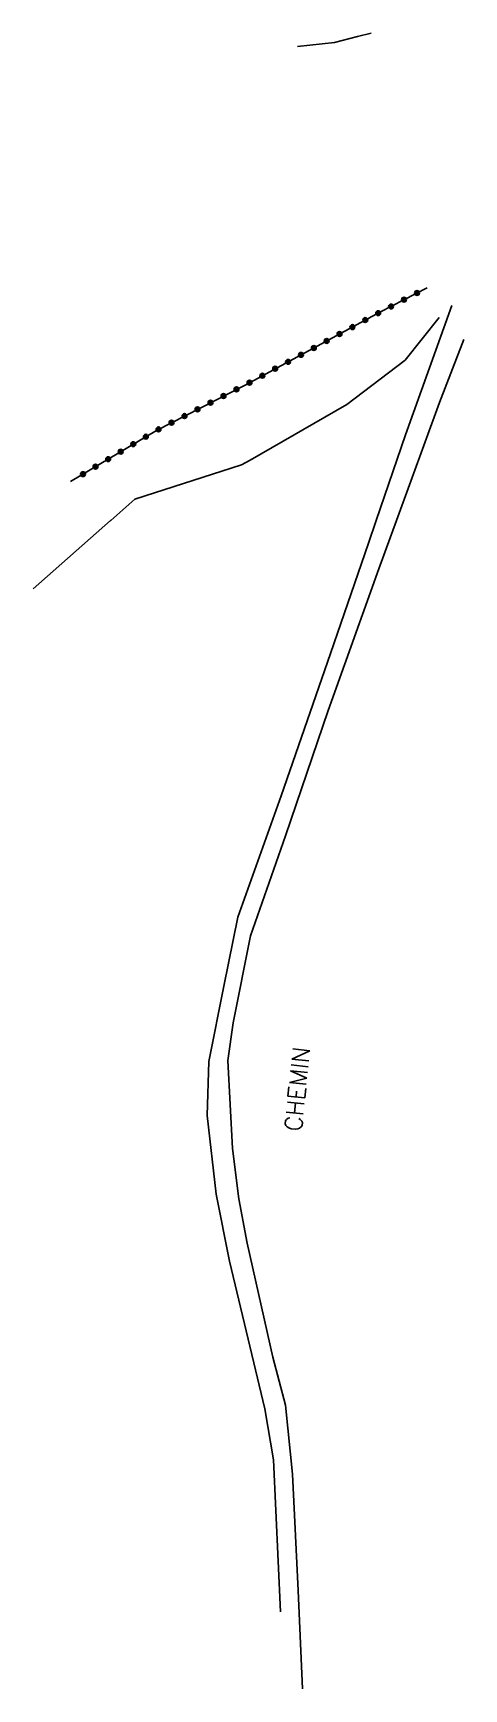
# Model space of a CAD drawing. Header units: millimetres. Extents: x 270000 to 271001, y 126000 to 127000.
# Drawn here: x 270239 to 270283.2, y 126051.1 to 126221 of the extents above; entities that cross this region are included whole.
import ezdxf

# ---------------------------------------------------------------- set-up
doc = ezdxf.new("R2010")
doc.units = ezdxf.units.MM
doc.layers.get('0').update_dxf_attribs({"linetype": 'CONTINUOUS'})
for name, color, linetype in [('W0071', 7, 'CONTINUOUS'), ('W0214', 2, 'CONTINUOUS'), ('W0322', 7, 'CONTINUOUS'), ('W0989', 7, 'CONTINUOUS')]:
    doc.layers.add(name, color=color, linetype=linetype)
doc.styles.get("Standard").update_dxf_attribs({"font": 'romans.shx', "width": 0.85})

# ---------------------------------------------------------------- blocks, each defined once
blk = doc.blocks.new('t322o')
at = {"color": 0, "linetype": 'Continuous'}
for radius in [0.25, 0.15]:
    blk.add_circle((0, 0), radius, dxfattribs=at)

msp = doc.modelspace()

# ---------------------------------------------------------------- linework, layer by layer
at = {"layer": 'W0071'}
for points in [[(270281.99, 126193.08), (270277.26, 126179.8), (270274.24, 126171.02), (270274.23, 126171)], [(270276.31, 126171), (270276.32, 126171.02), (270280.74, 126183.1), (270283.23, 126189.57), (270283.24, 126189.59)], [(270274.23, 126171), (270273.44, 126168.69), (270269.54, 126157.36), (270264.49, 126142.75), (270260.06, 126130.31), (270258.6, 126123.22), (270257.05, 126115.5), (270256.91, 126109.93), (270257.82, 126101.86), (270259.19, 126094.98), (270262.8, 126079.86), (270263.72, 126074.61), (270264.43, 126059)], [(270266.69, 126051.1), (270266.25, 126061.21), (270265.66, 126073.15), (270264.93, 126080.22), (270263.65, 126085.13), (270261, 126096.84), (270260.13, 126101.38), (270259.5, 126106.55), (270259.03, 126115.59), (270259.56, 126119.46), (270261.35, 126128.37), (270264.94, 126138.65), (270269.31, 126151.51), (270274.5, 126166.05), (270276.31, 126171)]]:
    msp.add_lwpolyline(points, dxfattribs=at)
at = {"layer": 'W0214'}
for points in [[(270266.15, 126219.64), (270269.96, 126220.06), (270272.34, 126220.67), (270273.73, 126221.02)], [(270246.98, 126171), (270247, 126171.02), (270249.46, 126173.18), (270260.42, 126176.7), (270261.31, 126177.21), (270271.24, 126182.9), (270277.22, 126187.47), (270280.72, 126191.82)], [(270239.03, 126164), (270246.98, 126171)]]:
    msp.add_lwpolyline(points, dxfattribs=at)
at = {"layer": 'W0322'}
msp.add_lwpolyline([(270279.46, 126194.88), (270274.67, 126192.4), (270260.85, 126184.94), (270256.25, 126182.58), (270251.69, 126180.25), (270242.87, 126175)], dxfattribs=at)

# ---------------------------------------------------------------- block references
for p, rotation in [((270278.43, 126194.35), 207.3625546423605), ((270275.77, 126192.97), 207.3625546423605), ((270277.1, 126193.66), 207.3625546423605), ((270271.8, 126190.85), 208.3635242417181), ((270273.12, 126191.57), 208.3635242417181), ((270274.44, 126192.28), 208.3635242417181), ((270269.16, 126189.43), 208.3635242417181), ((270270.48, 126190.14), 208.3635242417181), ((270265.2, 126187.29), 208.3635242417181), ((270266.52, 126188), 208.3635242417181), ((270267.84, 126188.71), 208.3635242417181), ((270262.56, 126185.86), 208.3635242417181), ((270263.88, 126186.58), 208.3635242417181), ((270259.91, 126184.46), 207.1347699392445), ((270261.24, 126185.15), 208.3635242417181), ((270255.9, 126182.41), 207.1358869355935), ((270257.24, 126183.09), 207.1347699392445), ((270258.57, 126183.78), 207.1347699392445), ((270253.23, 126181.04), 207.1358869355935), ((270254.57, 126181.72), 207.1358869355935), ((270249.31, 126178.83), 210.7555256529957), ((270250.6, 126179.6), 210.7555256529957), ((270251.9, 126180.35), 207.1358869355935), ((270246.73, 126177.3), 210.7555256529957), ((270248.02, 126178.07), 210.7555256529957), ((270244.15, 126175.76), 210.7555256529957), ((270245.44, 126176.53), 210.7555256529957)]:
    msp.add_blockref('t322o', p, dxfattribs=dict(at, rotation=rotation))

# ---------------------------------------------------------------- texts
at = {"layer": 'W0989'}
msp.add_text('CHEMIN', height=1.75, rotation=84.176, dxfattribs=at).set_placement((270266.57, 126108.24))

doc.saveas('drawing.dxf')
